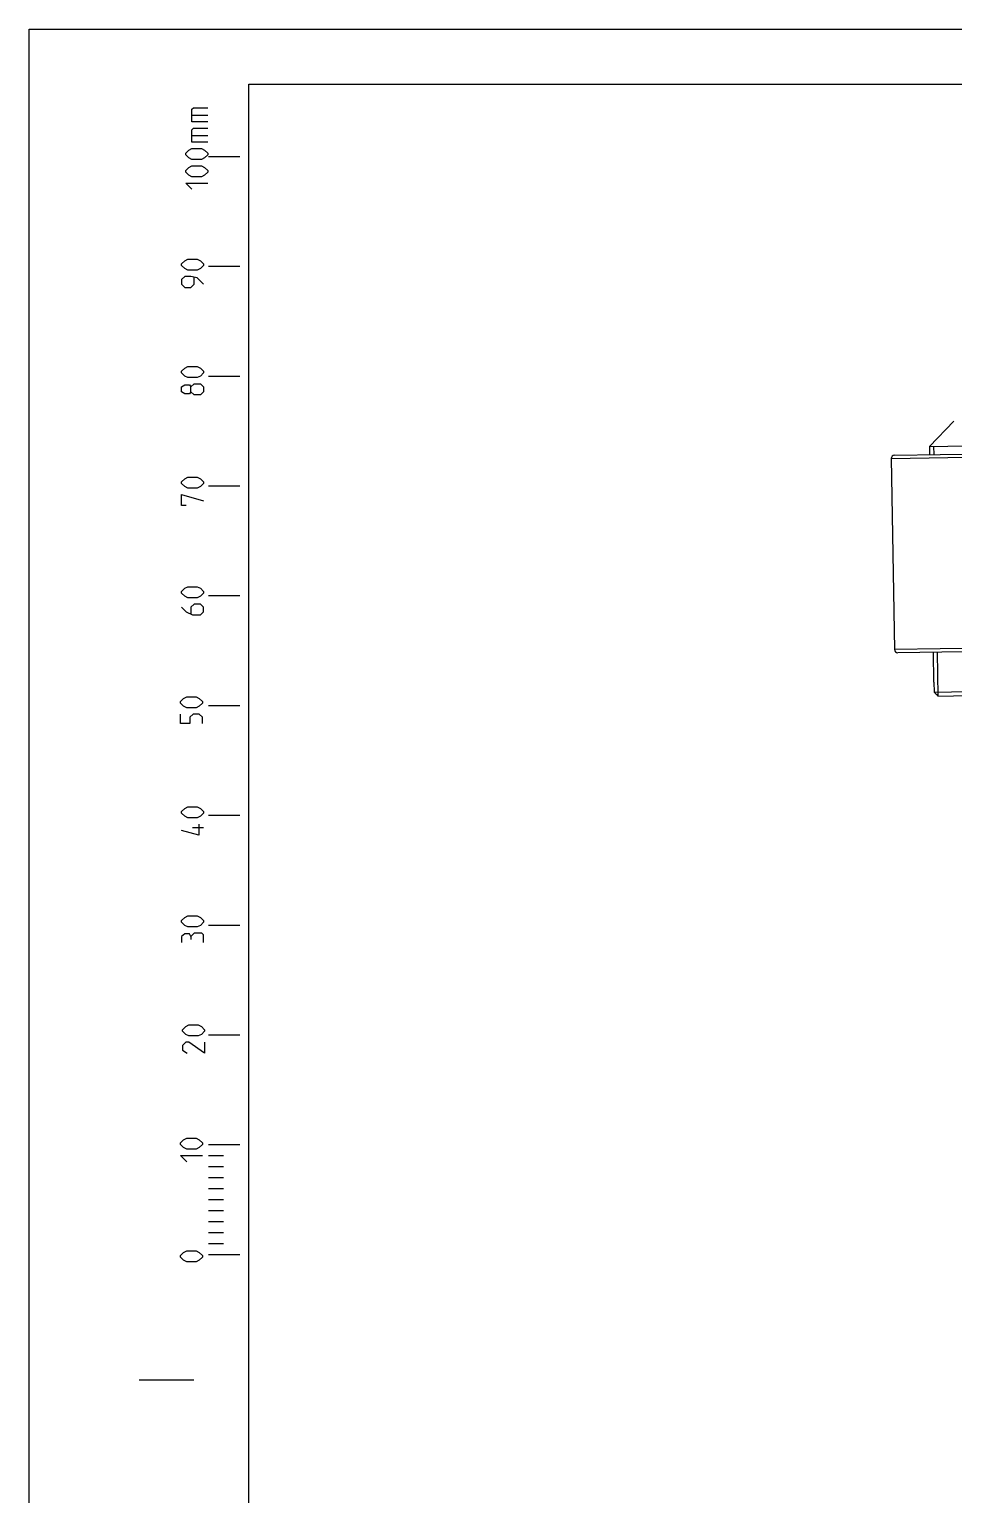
# Model space of a CAD drawing. Header units: millimetres. Extents: x 0 to 594, y 0 to 420.
# Drawn here: x 0 to 84.2, y 286.5 to 420 of the extents above; entities that cross this region are included whole.
import ezdxf

# ---------------------------------------------------------------- set-up
doc = ezdxf.new("R2010")
doc.units = ezdxf.units.MM
doc.header["$LTSCALE"] = 32.67
doc.layers.get('0').update_dxf_attribs({"linetype": 'CONTINUOUS'})

msp = doc.modelspace()

# ---------------------------------------------------------------- linework, layer by layer
at = {"color": 2, "linetype": 'CONTINUOUS'}
for p, q in [((0, 0), (0, 420)), ((0, 420), (594, 420)), ((82.3566, 382.0175), (82.3697, 381.2676)), ((82.6839, 363.2703), (82.7537, 359.2709))]:
    msp.add_line(p, q, dxfattribs=at)
at = {"color": 7, "linetype": 'CONTINUOUS'}
for p, q in [((20, 5), (20, 415)), ((20, 415), (589, 415)), ((19.1887, 408.3924), (16.3102, 408.3924)), ((19.1887, 398.3924), (16.3102, 398.3924)), ((19.1887, 388.3924), (16.3102, 388.3924)), ((84.1921, 384.2998), (81.9817, 382.0109)), ((81.9817, 382.0109), (86.9809, 382.0982)), ((81.9817, 382.0109), (81.9948, 381.261)), ((78.5006, 380.9), (78.8042, 363.5026)), ((78.7953, 381.2052), (89.9936, 381.4006)), ((19.1887, 378.3924), (16.3102, 378.3924)), ((19.1887, 368.3924), (16.3102, 368.3924)), ((90.0078, 363.3982), (79.1094, 363.2079)), ((82.3089, 363.2638), (82.3564, 360.5442)), ((82.3886, 360.5447), (82.3564, 360.5442)), ((82.3886, 360.5447), (82.4044, 359.6399)), ((82.4044, 359.6399), (87.3392, 359.726)), ((82.7917, 359.2716), (82.7284, 359.3316)), ((82.7537, 359.2709), (87.003, 359.3451)), ((19.1887, 358.3924), (16.3102, 358.3924)), ((19.1887, 348.3924), (16.3102, 348.3924)), ((19.1887, 338.3924), (16.3102, 338.3924)), ((19.1887, 328.3924), (16.3102, 328.3924)), ((19.1887, 318.3924), (16.3102, 318.3924)), ((17.6887, 317.3924), (16.3102, 317.3924)), ((17.6887, 316.3924), (16.3102, 316.3924)), ((17.6887, 315.3924), (16.3102, 315.3924)), ((17.6887, 314.3924), (16.3102, 314.3924)), ((17.6887, 313.3924), (16.3102, 313.3924)), ((17.6887, 312.3924), (16.3102, 312.3924)), ((17.6887, 311.3924), (16.3102, 311.3924)), ((17.6887, 310.3924), (16.3102, 310.3924)), ((17.6887, 309.3924), (16.3102, 309.3924)), ((19.1887, 308.3924), (16.3102, 308.3924)), ((10, 297), (15, 297))]:
    msp.add_line(p, q, dxfattribs=at)
at = {"color": 5, "linetype": 'CONTINUOUS'}
for p, q in [((14.817, 412.191), (16.2456, 412.191)), ((14.817, 410.3339), (16.2456, 410.3339)), ((15.8655, 347.2745), (14.8655, 347.2745))]:
    msp.add_line(p, q, dxfattribs=at)
at = {"color": 9, "linetype": 'CONTINUOUS'}
for p, q in [((78.5006, 380.9), (89.6989, 381.0955)), ((90.0025, 363.6981), (78.8042, 363.5026))]:
    msp.add_line(p, q, dxfattribs=at)
at = {"color": 5, "linetype": 'CONTINUOUS'}
for points in [[(16.2456, 411.572), (14.817, 411.572), (14.817, 412.7148), (14.9599, 412.8577), (16.2456, 412.8577)], [(16.2456, 409.7148), (14.817, 409.7148), (14.817, 410.8577), (14.9599, 411.0006), (16.2456, 411.0006)], [(15.6742, 408.1434), (14.817, 408.1434), (14.5313, 408.2863), (14.2456, 408.572), (14.2456, 408.7148), (14.5313, 409.0006), (14.817, 409.1434), (15.6742, 409.1434), (15.9599, 409.0006), (16.2456, 408.7148), (16.2456, 408.572), (15.9599, 408.2863), (15.6742, 408.1434)], [(15.6742, 406.572), (14.817, 406.572), (14.5313, 406.7148), (14.2456, 407.0005), (14.2456, 407.1434), (14.5313, 407.4291), (14.817, 407.572), (15.6742, 407.572), (15.9599, 407.4291), (16.2456, 407.1434), (16.2456, 407.0005), (15.9599, 406.7148), (15.6742, 406.572)], [(14.817, 405.4291), (14.2456, 406.0006), (16.2456, 406.0006)], [(15.294, 398.0681), (14.4369, 398.0681), (14.1512, 398.2109), (13.8655, 398.4966), (13.8655, 398.6395), (14.1512, 398.9252), (14.4369, 399.0681), (15.294, 399.0681), (15.5798, 398.9252), (15.8655, 398.6395), (15.8655, 398.4966), (15.5798, 398.2109), (15.294, 398.0681)], [(15.8655, 396.7824), (15.294, 397.3538), (14.7226, 397.4967), (14.1512, 397.4967), (13.8655, 397.2109), (13.8655, 396.7824), (14.1512, 396.4966), (14.7226, 396.4966), (15.0083, 396.7824), (15.0083, 397.4014)], [(15.294, 388.2803), (14.4369, 388.2803), (14.1512, 388.4232), (13.8655, 388.7089), (13.8655, 388.8518), (14.1512, 389.1375), (14.4369, 389.2804), (15.294, 389.2804), (15.5798, 389.1375), (15.8655, 388.8518), (15.8655, 388.7089), (15.5798, 388.4232), (15.294, 388.2803)], [(14.7226, 386.9946), (14.5798, 386.8042), (14.1512, 386.8042), (13.8655, 386.9946), (13.8655, 387.4232), (14.1512, 387.6137), (14.5798, 387.6137), (14.7226, 387.4232), (15.0083, 387.7089), (15.5798, 387.7089), (15.8655, 387.4232), (15.8655, 386.9946), (15.5798, 386.7089)], [(15.5798, 386.7089), (15.0083, 386.7089), (14.7226, 386.9946), (14.7226, 387.4232)], [(15.294, 378.2076), (14.4369, 378.2076), (14.1512, 378.3504), (13.8655, 378.6361), (13.8655, 378.779), (14.1512, 379.0647), (14.4369, 379.2076), (15.294, 379.2076), (15.5798, 379.0647), (15.8655, 378.779), (15.8655, 378.6361), (15.5798, 378.3504), (15.294, 378.2076)], [(14.294, 376.6361), (13.8655, 376.6361), (13.8655, 377.6361), (15.8655, 377.0647)], [(15.294, 368.2298), (14.4369, 368.2298), (14.1512, 368.3726), (13.8655, 368.6584), (13.8655, 368.8012), (14.1512, 369.0869), (14.4369, 369.2298), (15.294, 369.2298), (15.5798, 369.0869), (15.8655, 368.8012), (15.8655, 368.6584), (15.5798, 368.3726), (15.294, 368.2298)], [(13.8655, 367.3727), (14.294, 366.9441), (14.8655, 366.6584), (15.5798, 366.6584), (15.8655, 366.9441), (15.8655, 367.3727), (15.5798, 367.6583), (15.0083, 367.6583), (14.7226, 367.3727), (14.7226, 366.7536)], [(15.199, 358.2042), (14.3419, 358.2042), (14.0562, 358.347), (13.7704, 358.6328), (13.7704, 358.7756), (14.0562, 359.0613), (14.3419, 359.2042), (15.199, 359.2042), (15.4847, 359.0613), (15.7704, 358.7756), (15.7704, 358.6328), (15.4847, 358.347), (15.199, 358.2042)], [(15.7704, 356.7756), (15.7704, 357.3471), (15.4847, 357.6327), (14.9133, 357.6327), (14.6276, 357.3471), (14.6276, 356.7756), (13.7704, 356.7756), (13.7704, 357.6327)], [(15.294, 348.1792), (14.4369, 348.1792), (14.1512, 348.3221), (13.8655, 348.6078), (13.8655, 348.7507), (14.1512, 349.0364), (14.4369, 349.1792), (15.294, 349.1792), (15.5798, 349.0364), (15.8655, 348.7507), (15.8655, 348.6078), (15.5798, 348.3221), (15.294, 348.1792)], [(15.4369, 347.6078), (15.4369, 346.6078), (13.8655, 347.0364)], [(15.294, 338.2486), (14.4369, 338.2486), (14.1512, 338.3915), (13.8655, 338.6772), (13.8655, 338.8201), (14.1512, 339.1058), (14.4369, 339.2487), (15.294, 339.2487), (15.5798, 339.1058), (15.8655, 338.8201), (15.8655, 338.6772), (15.5798, 338.3915), (15.294, 338.2486)], [(15.8655, 336.8201), (15.8655, 337.5343), (15.7226, 337.6772), (15.0083, 337.6772), (14.7226, 337.3915), (14.7226, 337.1058)], [(14.7226, 337.3915), (14.5798, 337.6296), (14.1512, 337.6296), (13.8655, 337.3915), (13.8655, 336.8201)], [(15.3891, 328.3187), (14.5319, 328.3187), (14.2462, 328.4616), (13.9605, 328.7473), (13.9605, 328.8901), (14.2462, 329.1759), (14.5319, 329.3187), (15.3891, 329.3187), (15.6748, 329.1759), (15.9605, 328.8901), (15.9605, 328.7473), (15.6748, 328.4616), (15.3891, 328.3187)], [(15.9605, 327.7473), (15.9605, 326.7473), (14.5319, 327.7473), (14.2462, 327.7473), (13.9605, 327.4616), (13.9605, 327.033), (14.3891, 326.7473)], [(15.199, 318.0074), (14.3419, 318.0074), (14.0562, 318.1502), (13.7704, 318.436), (13.7704, 318.5788), (14.0562, 318.8645), (14.3419, 319.0074), (15.199, 319.0074), (15.4847, 318.8645), (15.7704, 318.5788), (15.7704, 318.436), (15.4847, 318.1502), (15.199, 318.0074)], [(14.3419, 316.8645), (13.7704, 317.436), (15.7704, 317.436)], [(15.199, 307.742), (14.3419, 307.742), (14.0562, 307.8848), (13.7704, 308.1706), (13.7704, 308.3134), (14.0562, 308.5991), (14.3419, 308.742), (15.199, 308.742), (15.4847, 308.5991), (15.7704, 308.3134), (15.7704, 308.1706), (15.4847, 307.8848), (15.199, 307.742)]]:
    msp.add_lwpolyline(points, dxfattribs=at)
at = {"color": 7, "linetype": 'CONTINUOUS'}
for centre, radius, start, end in [((78.8005, 380.9052), 0.3, 91, 181), ((79.1042, 363.5079), 0.3, 181, 271), ((234.4589, 519.1316), 220.3593, 226.367502, 226.483799)]:
    msp.add_arc(centre, radius, start, end, dxfattribs=at)

doc.saveas('drawing.dxf')
